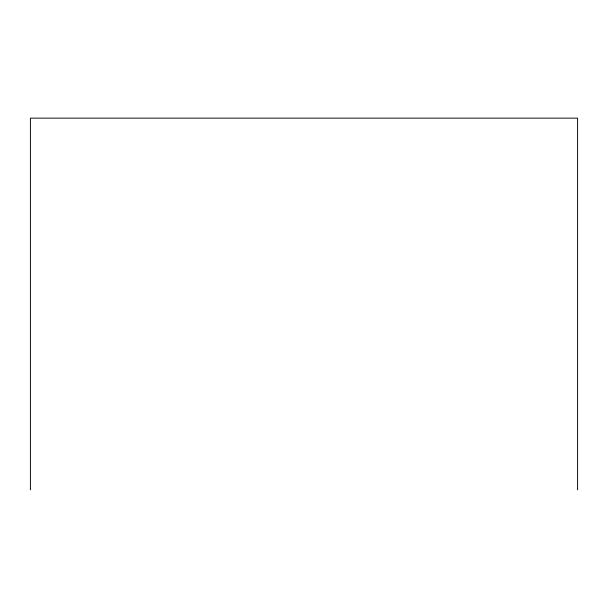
<?xml version="1.0" encoding="UTF-8"?>
<svg xmlns="http://www.w3.org/2000/svg" width="608" height="608" viewBox="0 0 608 608"><rect width="100%" height="100%" fill="white"/><g stroke="black" fill="none" stroke-linecap="round" stroke-linejoin="round"><path stroke-width="0.91" d="M577.6 489.858L577.6 118.142L30.4 118.142L30.4 489.858"/></g></svg>
